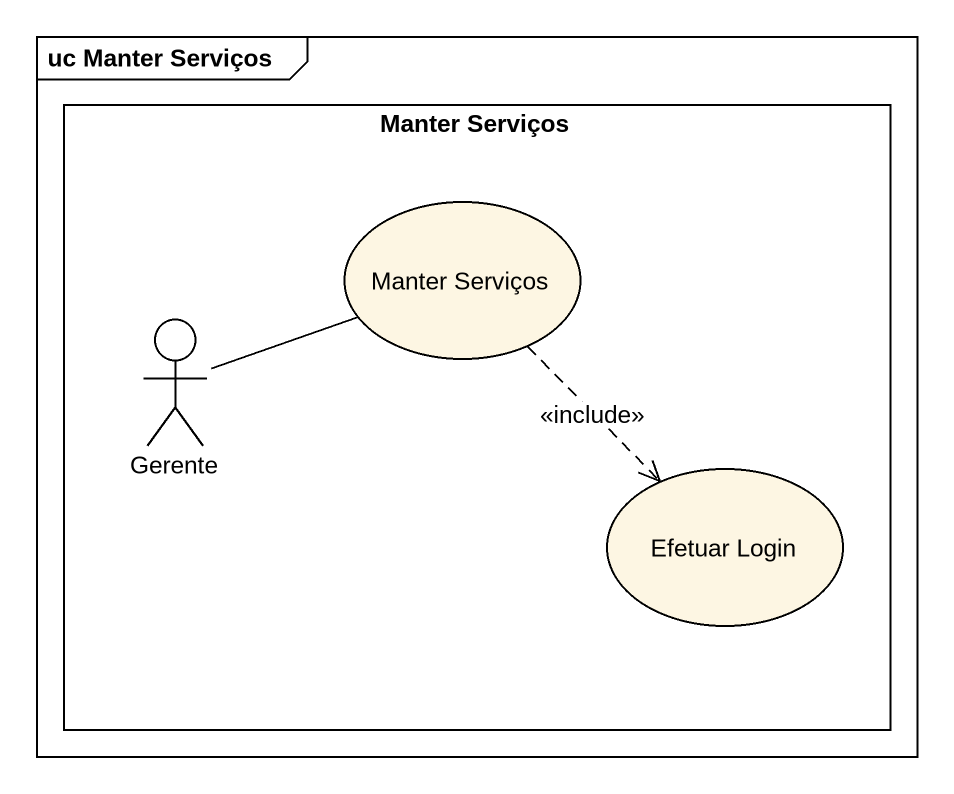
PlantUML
@startuml
mainframe uc Manter Serviços
rectangle "Manter Serviços" as Manter_Serviços {
  usecase "Manter Serviços" as Manter_Serviços_2
  actor Gerente
  usecase "Efetuar Login" as Efetuar_Login
}
Manter_Serviços_2 ..> Efetuar_Login : <<include>>
Gerente -right- Manter_Serviços_2
@enduml
